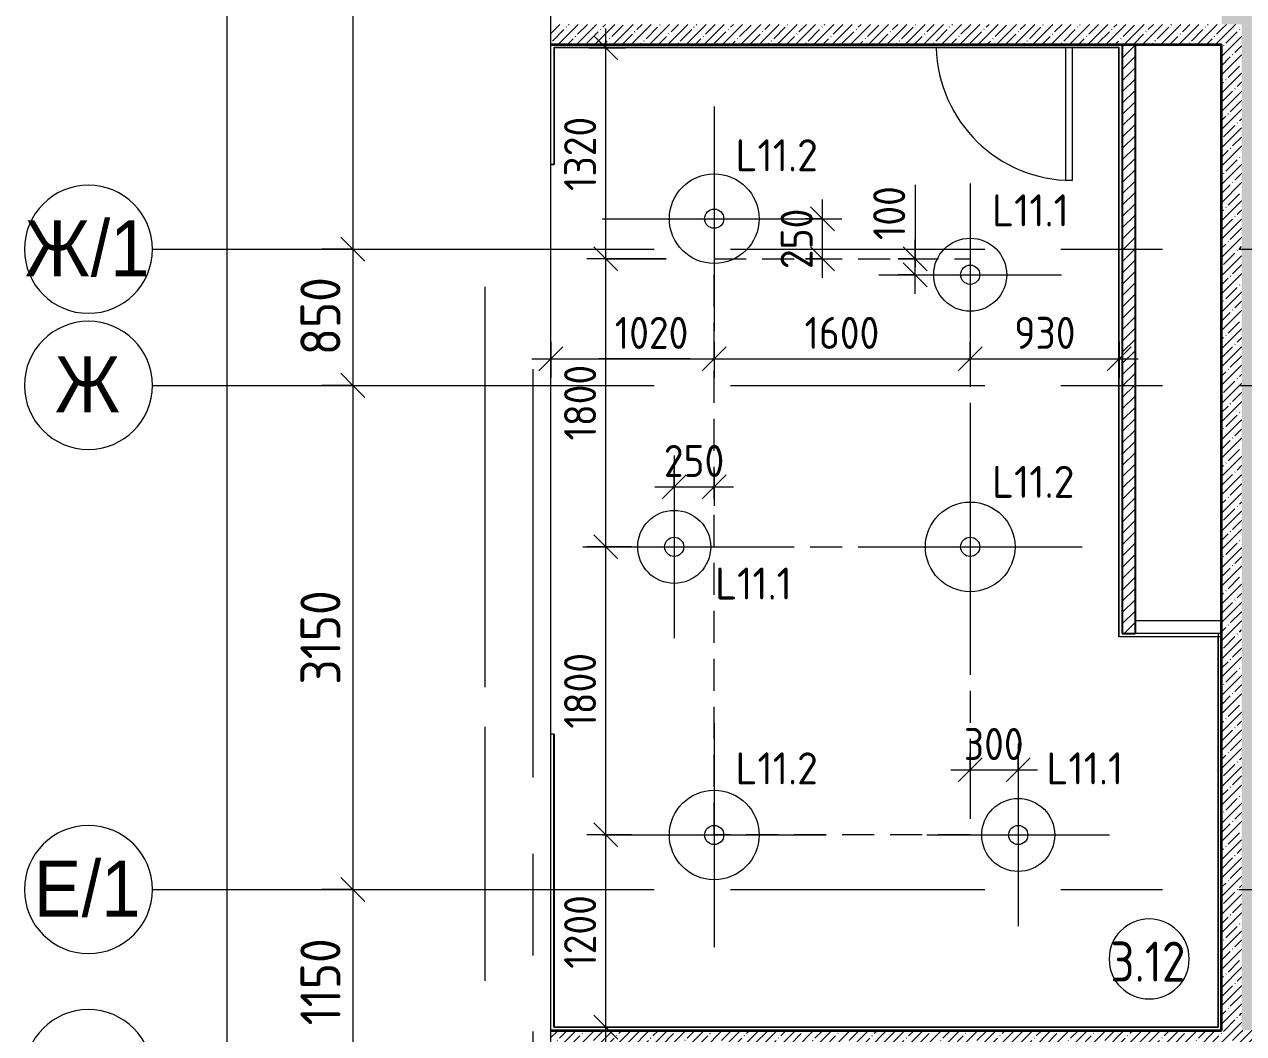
# Model space of a CAD drawing. Header units: millimetres. Extents: x 81682 to 274809, y -8553 to 29000.
# Drawn here: x 81682 to 89298, y 17250 to 23555 of the extents above; entities that cross this region are included whole.
import ezdxf

# ---------------------------------------------------------------- set-up
doc = ezdxf.new("R2010")
doc.units = ezdxf.units.MM
doc.linetypes.add('ADSK_Штрих_ш2 п1', pattern=[300, 200, -100])
doc.linetypes.add('Осевая', pattern=[3175, 635, -476.25, 1587.5, -476.25])
for name, color, linetype, lineweight in [('A-ANNO-DIMS', 7, 'Continuous', 9), ('A-ANNO-DIMS-100', 7, 'Continuous', 9), ('A-AREA-IDEN', 7, 'Continuous', 9), ('A-DETL-1', 7, 'ADSK_Штрих_ш2 п1', 9), ('A-DETL-GENF', 7, 'Continuous', 9), ('A-DOOR', 7, 'Continuous', 9), ('A-DOOR-1', 7, 'Continuous', 13), ('E-LITE-EQPM-IDEN', 7, 'Continuous', 9), ('I-WALL', 7, 'Continuous', 9), ('Оси', 7, 'Continuous', 9), ('Оси-1', 7, 'Continuous', 20), ('Оси-2', 7, 'Осевая', 9)]:
    doc.layers.add(name, color=color, linetype=linetype, lineweight=lineweight)
for name, color, linetype, lineweight, true_color in [('A-WALL-2', 254, 'Continuous', 25, 0xbebebe), ('A-WALL-3', 254, 'Continuous', 35, 0xbebebe), ('A-WALL-4', 7, 'Continuous', 35, 0x3c3c3c), ('A-WALL-FNSH-3', 7, 'Continuous', 13, 0x3c3c3c), ('E-LITE-EQPM-1', 1, 'Continuous', 9, 0xff0000)]:
    doc.layers.add(name, color=color, linetype=linetype, lineweight=lineweight, true_color=true_color)
doc.styles.add('Arial', font='arial.ttf', dxfattribs={"width": 0.9, "height": 350})
doc.styles.add('GOST Common', font='GOST_Common.ttf', dxfattribs={"height": 200})
doc.styles.add('GOST Common_1', font='GOST_Common.ttf', dxfattribs={"width": 0.9, "height": 250})
doc.styles.add('ISOCPEUR_1', font='isocpeur.ttf', dxfattribs={"width": 0.9, "height": 250})
doc.styles.add('ISOCPEUR_3', font='isocpeur.ttf', dxfattribs={"width": 0.9, "height": 200})
doc.dimstyles.new('ISO-2_0_0_9К_Средний_округл2', dxfattribs={"dimscale": 304.8, "dimtxt": 199.196235, "dimasz": 0.492126, "dimexe": 0.393701, "dimexo": 0, "dimgap": 0, "dimtad": 1, "dimdec": 0, "dimrnd": 10, "dimzin": 0, "dimdsep": 46, "dimtxsty": 'ISOCPEUR_3', "dimblk1": 'OBLIQUE', "dimblk2": 'OBLIQUE', "dimsah": 1, "dimcen": 0.09, "dimdle": 0.393701, "dimazin": 0, "dimtfac": 1, "dimtdec": 4, "dimtix": 1, "dimtmove": 0, "dimatfit": 3, "dimfxl": 1, "dimtvp": 1, "dimtolj": 1, "dimtzin": 0, "dimarcsym": 2})
doc.dimstyles.new('ISO-2_0_0_9К_Средний_округл2_1', dxfattribs={"dimscale": 304.8, "dimtxt": 199.196235, "dimasz": 0.492126, "dimexe": 0.393701, "dimexo": 0, "dimgap": 0, "dimtad": 1, "dimdec": 0, "dimrnd": 10, "dimzin": 0, "dimdsep": 46, "dimtxsty": 'ISOCPEUR_3', "dimblk1": 'OBLIQUE', "dimblk2": 'OBLIQUE', "dimsah": 1, "dimcen": 0.09, "dimdle": 0.393701, "dimazin": 0, "dimtfac": 1, "dimtdec": 4, "dimtix": 1, "dimtmove": 1, "dimatfit": 3, "dimfxl": 1, "dimtvp": 1, "dimtolj": 1, "dimtzin": 0, "dimarcsym": 2})
doc.dimstyles.new('ISO-2_5_0_9К_БОЛЬШОЙ_1', dxfattribs={"dimscale": 304.8, "dimtxt": 248.995294, "dimasz": 0.492126, "dimexe": 0.393701, "dimexo": 0.984252, "dimgap": 0, "dimtad": 1, "dimdec": 0, "dimrnd": 10, "dimzin": 0, "dimdsep": 46, "dimtxsty": 'ISOCPEUR_1', "dimblk1": 'OBLIQUE', "dimblk2": 'OBLIQUE', "dimsah": 1, "dimcen": 0.09, "dimdle": 0.393701, "dimazin": 0, "dimtfac": 1, "dimtdec": 4, "dimtix": 1, "dimtmove": 0, "dimatfit": 3, "dimfxl": 1, "dimtvp": 1, "dimtolj": 1, "dimtzin": 0, "dimarcsym": 2})
pattern_1 = [(45, (0, 0), (-57.024626, 57.024626), []), (45, (57.025, 0), (-57.024626, 57.024626), [100.806, -20.161, 3.353, -16.808])]

# ---------------------------------------------------------------- blocks, each defined once
blk = doc.blocks.new('110_Дверь_СКБ_1Ст_Внутренняя1 - Д-8а 950x2100h _книгохранилище_ огнестойкая дверь_-32656878-План расстановки осветительного оборудования 3 этажа в осях 23-33')
at = {"layer": 'A-DOOR'}
blk.add_arc((437.5, -125), 850, 181.35273, 270, dxfattribs=at)
at = {"layer": 'A-DOOR-1'}
for p, q in [((397.5, -975), (397.5, -145)), ((437.5, -145), (437.5, -975)), ((437.5, -975), (397.5, -975))]:
    blk.add_line(p, q, dxfattribs=at)
blk = doc.blocks.new('BOLA Подвесной круглый светильник - 560мм-32913186-План расстановки осветительного оборудования 3 этажа в осях 23-33')
at = {"layer": 'A-DETL-GENF'}
for p, q in [((0, 700), (0, -700)), ((-700, 0), (700, 0))]:
    blk.add_line(p, q, dxfattribs=at)
for radius in [280, 60]:
    blk.add_circle((0, 0), radius, dxfattribs=at)
blk = doc.blocks.new('BOLA Подвесной круглый светильник - Накладной точечный 2-32912754-План расстановки осветительного оборудования 3 этажа в осях 23-33')
at = {"layer": 'A-DETL-GENF'}
for p, q in [((0, 570), (0, -570)), ((-570, 0), (570, 0))]:
    blk.add_line(p, q, dxfattribs=at)
for radius in [228, 60]:
    blk.add_circle((0, 0), radius, dxfattribs=at)
blk = doc.blocks.new('DET_L_Линия разрыва - М100-30674062-План расстановки осветительного оборудования 3 этажа в осях 23-33')
at = {"layer": 'A-DETL-GENF'}
blk.add_line((13519.4, 0), (36.2, 0), dxfattribs=at)
blk = doc.blocks.new('Ось сетки - D8-29747960-План расстановки осветительного оборудования 3 этажа в осях 23-33')
at = {"layer": 'Оси-1'}
for start, end in [(360, 180), (180, 360)]:
    blk.add_arc((0, 0), 4, start, end, dxfattribs=at)
blk = doc.blocks.new('Марка_Помещения - Номер-25198446-План расстановки осветительного оборудования 3 этажа в осях 23-33')
at = {"layer": 'A-AREA-IDEN'}
for start, end in [(360, 180), (180, 360)]:
    blk.add_arc((0, 0), 2.5, start, end, dxfattribs=at)
blk = doc.blocks.new('DIMBLOCK97-План расстановки осветительного оборудования 3 этажа в осях 23-33')
at = {"layer": 'A-ANNO-DIMS-100'}
for p, q in [((83732.8, 27120), (83732.8, 22150)), ((83538.9, 27000), (83852.8, 27000)), ((83732.8, 27000), (83538.9, 27000)), ((83538.9, 22150), (83852.8, 22150)), ((83732.8, 22150), (83538.9, 22150))]:
    blk.add_line(p, q, dxfattribs=at)
at = {"layer": 'A-ANNO-DIMS-100', "lineweight": 20}
for p, q in [((83732.8, 27000), (83657.8, 27075)), ((83732.8, 27000), (83807.8, 26925)), ((83732.8, 22150), (83657.8, 22225)), ((83732.8, 22150), (83807.8, 22075))]:
    blk.add_line(p, q, dxfattribs=at)
at = {"layer": 'A-ANNO-DIMS-100', "color": 0, "insert": (83406.2, 24247), "char_height": 250, "width": 787.208, "attachment_point": 1, "rotation": 90, "line_spacing_factor": 1.149209, "style": 'ISOCPEUR_1'}
blk.add_mtext('4850', dxfattribs=at)
blk = doc.blocks.new('_Oblique')
at = {"color": 0, "linetype": 'ByBlock', "lineweight": -2}
blk.add_line((-0.5, -0.5), (0.5, 0.5), dxfattribs=at)
blk = doc.blocks.new('DIMBLOCK98-План расстановки осветительного оборудования 3 этажа в осях 23-33')
at = {"layer": 'A-ANNO-DIMS-100', "lineweight": 20}
for p, q in [((83732.8, 22150), (83657.8, 22225)), ((83732.8, 22150), (83807.8, 22075)), ((83732.8, 21300), (83657.8, 21375)), ((83732.8, 21300), (83807.8, 21225))]:
    blk.add_line(p, q, dxfattribs=at)
at = {"layer": 'A-ANNO-DIMS-100'}
for p, q in [((83538.9, 22150), (83852.8, 22150)), ((83732.8, 22150), (83538.9, 22150)), ((83732.8, 22150), (83732.8, 21300)), ((83538.9, 21300), (83852.8, 21300)), ((83732.8, 21300), (83538.9, 21300))]:
    blk.add_line(p, q, dxfattribs=at)
at = {"layer": 'A-ANNO-DIMS-100', "color": 0, "insert": (83406.2, 21488), "char_height": 250, "width": 568.858, "attachment_point": 1, "rotation": 90, "line_spacing_factor": 1.149209, "style": 'ISOCPEUR_1'}
blk.add_mtext('850', dxfattribs=at)
blk = doc.blocks.new('DIMBLOCK99-План расстановки осветительного оборудования 3 этажа в осях 23-33')
at = {"layer": 'A-ANNO-DIMS-100', "lineweight": 20}
for p, q in [((83732.8, 21300), (83657.8, 21375)), ((83732.8, 21300), (83807.8, 21225)), ((83732.8, 18150), (83657.8, 18225)), ((83732.8, 18150), (83807.8, 18075))]:
    blk.add_line(p, q, dxfattribs=at)
at = {"layer": 'A-ANNO-DIMS-100'}
for p, q in [((83538.9, 21300), (83852.8, 21300)), ((83732.8, 21300), (83538.9, 21300)), ((83732.8, 21300), (83732.8, 18150)), ((83538.9, 18150), (83852.8, 18150)), ((83732.8, 18150), (83538.9, 18150))]:
    blk.add_line(p, q, dxfattribs=at)
at = {"layer": 'A-ANNO-DIMS-100', "color": 0, "insert": (83406.2, 19430.5), "char_height": 250, "width": 706.764, "attachment_point": 1, "rotation": 90, "line_spacing_factor": 1.149209, "style": 'ISOCPEUR_1'}
blk.add_mtext('3150', dxfattribs=at)
blk = doc.blocks.new('DIMBLOCK100-План расстановки осветительного оборудования 3 этажа в осях 23-33')
at = {"layer": 'A-ANNO-DIMS-100', "lineweight": 20}
for p, q in [((83732.8, 18150), (83657.8, 18225)), ((83732.8, 18150), (83807.8, 18075)), ((83732.8, 17000), (83657.8, 17075)), ((83732.8, 17000), (83807.8, 16925))]:
    blk.add_line(p, q, dxfattribs=at)
at = {"layer": 'A-ANNO-DIMS-100'}
for p, q in [((83538.9, 18150), (83852.8, 18150)), ((83732.8, 18150), (83538.9, 18150)), ((83732.8, 18150), (83732.8, 17000)), ((83538.9, 17000), (83852.8, 17000)), ((83732.8, 17000), (83538.9, 17000))]:
    blk.add_line(p, q, dxfattribs=at)
at = {"layer": 'A-ANNO-DIMS-100', "color": 0, "insert": (83406.2, 17302.1), "char_height": 250, "width": 655.049, "attachment_point": 1, "rotation": 90, "line_spacing_factor": 1.149209, "style": 'ISOCPEUR_1'}
blk.add_mtext('1150', dxfattribs=at)
blk = doc.blocks.new('DIMBLOCK109-План расстановки осветительного оборудования 3 этажа в осях 23-33')
at = {"layer": 'A-ANNO-DIMS-100'}
for p, q in [((82947.2, 27120), (82947.2, -120)), ((82753.2, 27000), (83067.2, 27000)), ((82947.2, 27000), (82753.2, 27000)), ((82753.2, 0), (83067.2, 0)), ((82947.2, 0), (82753.2, 0))]:
    blk.add_line(p, q, dxfattribs=at)
at = {"layer": 'A-ANNO-DIMS-100', "lineweight": 20}
for p, q in [((82947.2, 27000), (82872.2, 27075)), ((82947.2, 27000), (83022.2, 26925)), ((82947.2, 0), (82872.2, 75)), ((82947.2, 0), (83022.2, -75))]:
    blk.add_line(p, q, dxfattribs=at)
at = {"layer": 'A-ANNO-DIMS-100', "color": 0, "insert": (82620.6, 13105), "char_height": 250, "width": 948.097, "attachment_point": 1, "rotation": 90, "line_spacing_factor": 1.149209, "style": 'ISOCPEUR_1'}
blk.add_mtext('27000', dxfattribs=at)
blk = doc.blocks.new('DIMBLOCK161-План расстановки осветительного оборудования 3 этажа в осях 23-33')
at = {"layer": 'A-ANNO-DIMS-100', "lineweight": 20}
for p, q in [((85314.5, 18491), (85239.5, 18566)), ((85314.5, 18491), (85389.5, 18416)), ((85314.5, 17291), (85239.5, 17366)), ((85314.5, 17291), (85389.5, 17216))]:
    blk.add_line(p, q, dxfattribs=at)
at = {"layer": 'A-ANNO-DIMS-100'}
for p, q in [((85474.9, 18491), (85194.5, 18491)), ((85314.5, 17171), (85314.5, 18491)), ((85314.5, 18491), (85474.9, 18491)), ((85208.4, 17291), (85434.5, 17291)), ((85314.5, 17291), (85208.4, 17291))]:
    blk.add_line(p, q, dxfattribs=at)
at = {"layer": 'A-ANNO-DIMS-100', "color": 0, "insert": (85053.2, 17655.4), "char_height": 200, "width": 565.411, "attachment_point": 1, "rotation": 90, "line_spacing_factor": 1.149209, "style": 'ISOCPEUR_3'}
blk.add_mtext('1200', dxfattribs=at)
blk = doc.blocks.new('DIMBLOCK162-План расстановки осветительного оборудования 3 этажа в осях 23-33')
at = {"layer": 'A-ANNO-DIMS-100', "lineweight": 20}
for p, q in [((85314.5, 20291), (85239.5, 20366)), ((85314.5, 20291), (85389.5, 20216)), ((85314.5, 18491), (85239.5, 18566)), ((85314.5, 18491), (85389.5, 18416))]:
    blk.add_line(p, q, dxfattribs=at)
at = {"layer": 'A-ANNO-DIMS-100'}
for p, q in [((85474.9, 20291), (85194.5, 20291)), ((85314.5, 18491), (85314.5, 20291)), ((85314.5, 20291), (85474.9, 20291)), ((85474.9, 18491), (85194.5, 18491)), ((85314.5, 18491), (85474.9, 18491))]:
    blk.add_line(p, q, dxfattribs=at)
at = {"layer": 'A-ANNO-DIMS-100', "color": 0, "insert": (85053.2, 19155.4), "char_height": 200, "width": 565.411, "attachment_point": 1, "rotation": 90, "line_spacing_factor": 1.149209, "style": 'ISOCPEUR_3'}
blk.add_mtext('1800', dxfattribs=at)
blk = doc.blocks.new('DIMBLOCK163-План расстановки осветительного оборудования 3 этажа в осях 23-33')
at = {"layer": 'A-ANNO-DIMS-100', "lineweight": 20}
for p, q in [((85314.5, 22091), (85239.5, 22166)), ((85314.5, 22091), (85389.5, 22016)), ((85314.5, 20291), (85239.5, 20366)), ((85314.5, 20291), (85389.5, 20216))]:
    blk.add_line(p, q, dxfattribs=at)
at = {"layer": 'A-ANNO-DIMS-100'}
for p, q in [((85691, 22091), (85194.5, 22091)), ((85314.5, 20291), (85314.5, 22091)), ((85314.5, 22091), (85691, 22091)), ((85474.9, 20291), (85194.5, 20291)), ((85314.5, 20291), (85474.9, 20291))]:
    blk.add_line(p, q, dxfattribs=at)
at = {"layer": 'A-ANNO-DIMS-100', "color": 0, "insert": (85053.2, 20955.4), "char_height": 200, "width": 565.411, "attachment_point": 1, "rotation": 90, "line_spacing_factor": 1.149209, "style": 'ISOCPEUR_3'}
blk.add_mtext('1800', dxfattribs=at)
blk = doc.blocks.new('DIMBLOCK164-План расстановки осветительного оборудования 3 этажа в осях 23-33')
at = {"layer": 'A-ANNO-DIMS-100', "lineweight": 20}
for p, q in [((85314.5, 23409), (85239.5, 23484)), ((85314.5, 23409), (85389.5, 23334)), ((85314.5, 22091), (85239.5, 22166)), ((85314.5, 22091), (85389.5, 22016))]:
    blk.add_line(p, q, dxfattribs=at)
at = {"layer": 'A-ANNO-DIMS-100'}
for p, q in [((85314.5, 22091), (85314.5, 23529)), ((85208.4, 23409), (85434.5, 23409)), ((85314.5, 23409), (85208.4, 23409)), ((85691, 22091), (85194.5, 22091)), ((85314.5, 22091), (85691, 22091))]:
    blk.add_line(p, q, dxfattribs=at)
at = {"layer": 'A-ANNO-DIMS-100', "color": 0, "insert": (85053.2, 22514.4), "char_height": 200, "width": 565.411, "attachment_point": 1, "rotation": 90, "line_spacing_factor": 1.149209, "style": 'ISOCPEUR_3'}
blk.add_mtext('1320', dxfattribs=at)
blk = doc.blocks.new('DIMBLOCK165-План расстановки осветительного оборудования 3 этажа в осях 23-33')
at = {"layer": 'A-ANNO-DIMS-100'}
for p, q in [((84970.7, 21572.4), (84970.7, 21346.4)), ((84970.7, 21466.4), (84970.7, 21572.4)), ((85991, 21572.4), (85991, 21346.4)), ((85991, 21466.4), (85991, 21572.4)), ((84850.7, 21466.4), (85991, 21466.4)), ((85269.8, 21466.4), (85480.8, 21466.4)), ((85841, 21466.4), (85269.8, 21466.4))]:
    blk.add_line(p, q, dxfattribs=at)
at = {"layer": 'A-ANNO-DIMS-100', "lineweight": 20}
for p, q in [((84970.7, 21466.4), (85045.7, 21541.4)), ((85991, 21466.4), (86066, 21541.4)), ((84970.7, 21466.4), (84895.7, 21391.4)), ((85991, 21466.4), (85916, 21391.4))]:
    blk.add_line(p, q, dxfattribs=at)
at = {"layer": 'A-ANNO-DIMS-100', "color": 0, "insert": (85369.8, 21727.7), "char_height": 200, "width": 565.411, "attachment_point": 1, "line_spacing_factor": 1.149209, "style": 'ISOCPEUR_3'}
blk.add_mtext('1020', dxfattribs=at)
blk = doc.blocks.new('DIMBLOCK166-План расстановки осветительного оборудования 3 этажа в осях 23-33')
at = {"layer": 'A-ANNO-DIMS-100'}
for p, q in [((85991, 21572.4), (85991, 21346.4)), ((85991, 21466.4), (85991, 21572.4)), ((87590, 21572.4), (87590, 21346.4)), ((87590, 21466.4), (87590, 21572.4)), ((85991, 21466.4), (87590, 21466.4))]:
    blk.add_line(p, q, dxfattribs=at)
at = {"layer": 'A-ANNO-DIMS-100', "lineweight": 20}
for p, q in [((85991, 21466.4), (86066, 21541.4)), ((87590, 21466.4), (87665, 21541.4)), ((85991, 21466.4), (85916, 21391.4)), ((87590, 21466.4), (87515, 21391.4))]:
    blk.add_line(p, q, dxfattribs=at)
at = {"layer": 'A-ANNO-DIMS-100', "color": 0, "insert": (86554.9, 21727.7), "char_height": 200, "width": 565.411, "attachment_point": 1, "line_spacing_factor": 1.149209, "style": 'ISOCPEUR_3'}
blk.add_mtext('1600', dxfattribs=at)
blk = doc.blocks.new('DIMBLOCK167-План расстановки осветительного оборудования 3 этажа в осях 23-33')
at = {"layer": 'A-ANNO-DIMS-100'}
for p, q in [((87590, 21572.4), (87590, 21346.4)), ((87590, 21466.4), (87590, 21572.4)), ((88520, 21572.4), (88520, 21346.4)), ((88520, 21466.4), (88520, 21572.4)), ((87590, 21466.4), (88640, 21466.4))]:
    blk.add_line(p, q, dxfattribs=at)
at = {"layer": 'A-ANNO-DIMS-100', "lineweight": 20}
for p, q in [((87590, 21466.4), (87665, 21541.4)), ((88520, 21466.4), (88595, 21541.4)), ((87590, 21466.4), (87515, 21391.4)), ((88520, 21466.4), (88445, 21391.4))]:
    blk.add_line(p, q, dxfattribs=at)
at = {"layer": 'A-ANNO-DIMS-100', "color": 0, "insert": (87865.4, 21727.7), "char_height": 200, "width": 455.087, "attachment_point": 1, "line_spacing_factor": 1.149209, "style": 'ISOCPEUR_3'}
blk.add_mtext('930', dxfattribs=at)
blk = doc.blocks.new('DIMBLOCK168-План расстановки осветительного оборудования 3 этажа в осях 23-33')
at = {"layer": 'A-ANNO-DIMS-100', "lineweight": 20}
for p, q in [((86667.4, 22341), (86592.4, 22416)), ((86667.4, 22341), (86742.4, 22266)), ((86667.4, 22091), (86592.4, 22166)), ((86667.4, 22091), (86742.4, 22016))]:
    blk.add_line(p, q, dxfattribs=at)
at = {"layer": 'A-ANNO-DIMS-100'}
for p, q in [((86667.4, 21971), (86667.4, 22461)), ((86561.4, 22341), (86787.4, 22341)), ((86667.4, 22341), (86561.4, 22341)), ((86561.4, 22091), (86787.4, 22091)), ((86667.4, 22091), (86561.4, 22091))]:
    blk.add_line(p, q, dxfattribs=at)
at = {"layer": 'A-ANNO-DIMS-100', "color": 0, "insert": (86406.1, 22026.4), "char_height": 200, "width": 455.087, "attachment_point": 1, "rotation": 90, "line_spacing_factor": 1.149209, "style": 'ISOCPEUR_3'}
blk.add_mtext('250', dxfattribs=at)
blk = doc.blocks.new('DIMBLOCK169-План расстановки осветительного оборудования 3 этажа в осях 23-33')
at = {"layer": 'A-ANNO-DIMS-100'}
for p, q in [((87245.4, 22552.1), (87245.4, 22107.4)), ((87245.4, 21871), (87245.4, 22211)), ((87139.3, 22091), (87365.4, 22091)), ((87245.4, 22091), (87139.3, 22091)), ((87245.4, 22107.4), (87245.4, 22041)), ((87139.3, 21991), (87365.4, 21991)), ((87245.4, 21991), (87139.3, 21991))]:
    blk.add_line(p, q, dxfattribs=at)
at = {"layer": 'A-ANNO-DIMS-100', "lineweight": 20}
for p, q in [((87245.4, 22091), (87170.4, 22166)), ((87245.4, 22091), (87320.4, 22016)), ((87245.4, 21991), (87170.4, 22066)), ((87245.4, 21991), (87320.4, 21916))]:
    blk.add_line(p, q, dxfattribs=at)
at = {"layer": 'A-ANNO-DIMS-100', "color": 0, "insert": (86984.1, 22207.4), "char_height": 200, "width": 413.715, "attachment_point": 1, "rotation": 90, "line_spacing_factor": 1.149209, "style": 'ISOCPEUR_3'}
blk.add_mtext('100', dxfattribs=at)
blk = doc.blocks.new('DIMBLOCK170-План расстановки осветительного оборудования 3 этажа в осях 23-33')
at = {"layer": 'A-ANNO-DIMS-100'}
for p, q in [((85741, 20772.4), (85741, 20546.4)), ((85741, 20666.4), (85741, 20772.4)), ((85991, 20772.4), (85991, 20546.4)), ((85991, 20666.4), (85991, 20772.4)), ((85621, 20666.4), (86111, 20666.4))]:
    blk.add_line(p, q, dxfattribs=at)
at = {"layer": 'A-ANNO-DIMS-100', "lineweight": 20}
for p, q in [((85741, 20666.4), (85816, 20741.4)), ((85991, 20666.4), (86066, 20741.4)), ((85741, 20666.4), (85666, 20591.4)), ((85991, 20666.4), (85916, 20591.4))]:
    blk.add_line(p, q, dxfattribs=at)
at = {"layer": 'A-ANNO-DIMS-100', "color": 0, "insert": (85676.4, 20927.7), "char_height": 200, "width": 455.087, "attachment_point": 1, "line_spacing_factor": 1.149209, "style": 'ISOCPEUR_3'}
blk.add_mtext('250', dxfattribs=at)
blk = doc.blocks.new('DIMBLOCK171-План расстановки осветительного оборудования 3 этажа в осях 23-33')
at = {"layer": 'A-ANNO-DIMS-100'}
for p, q in [((87590, 19003.8), (87590, 18777.8)), ((87590, 18897.8), (87590, 19003.8)), ((87890, 19003.8), (87890, 18777.8)), ((87890, 18897.8), (87890, 19003.8)), ((87470, 18897.8), (88010, 18897.8))]:
    blk.add_line(p, q, dxfattribs=at)
at = {"layer": 'A-ANNO-DIMS-100', "lineweight": 20}
for p, q in [((87590, 18897.8), (87665, 18972.8)), ((87890, 18897.8), (87965, 18972.8)), ((87590, 18897.8), (87515, 18822.8)), ((87890, 18897.8), (87815, 18822.8))]:
    blk.add_line(p, q, dxfattribs=at)
at = {"layer": 'A-ANNO-DIMS-100', "color": 0, "insert": (87550.4, 19159.1), "char_height": 200, "width": 455.087, "attachment_point": 1, "line_spacing_factor": 1.149209, "style": 'ISOCPEUR_3'}
blk.add_mtext('300', dxfattribs=at)

msp = doc.modelspace()

# ---------------------------------------------------------------- hatches: boundary and pattern name
at = {"layer": 'I-WALL'}
h = msp.add_hatch(dxfattribs=at)
h.set_pattern_fill('FP_3', color=256, style=0, pattern_type=2)
h.set_pattern_definition(pattern_1)
h.paths.add_polyline_path([(89285, 17270), (89410, 17270), (89410, 27100), (89160, 27100), (89160, 23555), (89285, 23555), (89285, 17273.2)])
h = msp.add_hatch(dxfattribs=at)
h.set_pattern_fill('FP_3', color=256, style=0, pattern_type=2)
h.set_pattern_definition(pattern_1)
h.paths.add_polyline_path([(89160, 23430), (89160, 23555), (84970.7, 23555), (84970.7, 23430), (88620, 23430)])
h = msp.add_hatch(dxfattribs=at)
h.set_pattern_fill('FP_3', color=256, style=0, pattern_type=2)
h.set_pattern_definition(pattern_1)
h.paths.add_polyline_path([(89285, 17270), (89285, 23555), (89160, 23555), (89160, 17270)])
h = msp.add_hatch(dxfattribs=at)
h.set_pattern_fill('FP_4', color=256, style=0, pattern_type=2)
h.set_pattern_definition([(45, (0, 0), (-35.35534, 35.35534), [])])
h.paths.add_polyline_path([(88540, 19750), (88620, 19750), (88620, 23430), (88540, 23430), (88540, 20423)])
h = msp.add_hatch(dxfattribs=at)
h.set_pattern_fill('FP_3', color=256, style=0, pattern_type=2)
h.set_pattern_definition(pattern_1)
h.paths.add_polyline_path([(89285, 17160), (89285, 17270), (84970.7, 17270), (84970.7, 17160), (88368.5, 17160)])
h = msp.add_hatch(dxfattribs=at)
h.set_pattern_fill('FP_3', color=256, style=0, pattern_type=2)
h.set_pattern_definition(pattern_1)
h.paths.add_polyline_path([(91020, 17050), (92810, 17050), (92810, 17270), (89285, 17270), (89285, 17160), (86490, 17160), (86490, 17050), (90940, 17050)])

# ---------------------------------------------------------------- linework, layer by layer
at = {"layer": 'A-DETL-1'}
for p, q in [((85991, 22091), (87590, 22091)), ((85991, 18491), (85991, 22091)), ((87590, 22091), (87590, 18491)), ((85991, 20291), (87590, 20291)), ((87590, 18491), (85991, 18491))]:
    msp.add_line(p, q, dxfattribs=at)
at = {"layer": 'A-WALL-2'}
for p, q in [((88540, 23430), (88540, 19750)), ((88620, 23430), (88620, 19750)), ((88540, 19750), (88620, 19750))]:
    msp.add_line(p, q, dxfattribs=at)
at = {"layer": 'A-WALL-3'}
for p in [(84970.7, 23430), (89160, 17270)]:
    msp.add_line(p, (89160, 23430), dxfattribs=at)
at = {"layer": 'A-WALL-4'}
msp.add_line((84970.7, 17270), (89160, 17270), dxfattribs=at)
at = {"layer": 'A-WALL-FNSH-3'}
for p, q in [((84991, 19121), (84970.7, 19121)), ((84990, 19120), (84970.7, 19120)), ((84990, 17290), (84990, 19120)), ((84991, 19121), (84991, 17291)), ((89139, 17290), (84990, 17290)), ((84991, 17291), (89139, 17291)), ((89139, 17291), (89139, 17290))]:
    msp.add_line(p, q, dxfattribs=at)
at = {"layer": 'I-WALL'}
for p, q in [((84990, 23410), (84990, 22680)), ((88520, 23410), (84990, 23410)), ((84991, 23409), (84991, 22679)), ((88519, 23409), (84991, 23409)), ((88519, 19729), (88519, 23409)), ((88520, 19729), (88520, 23410)), ((84970.7, 22680), (84990, 22680)), ((84991, 22679), (84970.7, 22679)), ((88620, 19830), (89160, 19830)), ((89140, 19729), (88519, 19729)), ((88520, 19730), (89160, 19730)), ((89160, 19750), (88620, 19750)), ((89139, 17291), (89139, 19729)), ((89140, 19750), (89140, 17290)), ((84970.7, 19120), (84970.7, 19120)), ((89139, 17290), (89140, 17290))]:
    msp.add_line(p, q, dxfattribs=at)
at = {"layer": 'Оси'}
for p, q in [((82481.8, 22150), (84981.8, 22150)), ((84560, 19415.1), (84560, 21915.1)), ((84860, 18900), (84860, 21400)), ((82481.8, 21300), (84981.8, 21300)), ((82481.8, 18150), (84981.8, 18150))]:
    msp.add_line(p, q, dxfattribs=at)
at = {"layer": 'Оси-2'}
for p, q in [((84981.8, 22150), (90740, 22150)), ((84981.8, 21300), (122580, 21300)), ((84560, 593.7), (84560, 19415.1)), ((84860, 1863.7), (84860, 18900)), ((84981.8, 18150), (122730, 18150))]:
    msp.add_line(p, q, dxfattribs=at)

# ---------------------------------------------------------------- block references
at = {"layer": 'A-AREA-IDEN', "xscale": 99.99999999999993, "yscale": 99.99999999999993, "zscale": 99.99999999999993}
msp.add_blockref('Марка_Помещения - Номер-25198446-План расстановки осветительного оборудования 3 этажа в осях 23-33', (88708, 17716.3), dxfattribs=at)
at = {"layer": 'A-DETL-GENF', "rotation": 270.0000000000003}
msp.add_blockref('DET_L_Линия разрыва - М100-30674062-План расстановки осветительного оборудования 3 этажа в осях 23-33', (84970.7, 27380.8), dxfattribs=at)
at = {"layer": 'A-DOOR'}
msp.add_blockref('110_Дверь_СКБ_1Ст_Внутренняя1 - Д-8а 950x2100h _книгохранилище_ огнестойкая дверь_-32656878-План расстановки осветительного оборудования 3 этажа в осях 23-33', (87790.5, 23555), dxfattribs=at)
at = {"layer": 'E-LITE-EQPM-1'}
for name, p in [('BOLA Подвесной круглый светильник - 560мм-32913186-План расстановки осветительного оборудования 3 этажа в осях 23-33', (85991, 22341)), ('BOLA Подвесной круглый светильник - Накладной точечный 2-32912754-План расстановки осветительного оборудования 3 этажа в осях 23-33', (87590, 21991)), ('BOLA Подвесной круглый светильник - 560мм-32913186-План расстановки осветительного оборудования 3 этажа в осях 23-33', (87590, 20291)), ('BOLA Подвесной круглый светильник - Накладной точечный 2-32912754-План расстановки осветительного оборудования 3 этажа в осях 23-33', (85741, 20291)), ('BOLA Подвесной круглый светильник - 560мм-32913186-План расстановки осветительного оборудования 3 этажа в осях 23-33', (85991, 18491)), ('BOLA Подвесной круглый светильник - Накладной точечный 2-32912754-План расстановки осветительного оборудования 3 этажа в осях 23-33', (87890, 18491))]:
    msp.add_blockref(name, p, dxfattribs=at)
at = {"layer": 'Оси-1', "xscale": 99.99999999999993, "yscale": 99.99999999999993, "zscale": 99.99999999999993, "rotation": 269.9999999999994}
for p in [(82081.8, 22150), (82081.8, 21300), (82081.8, 18150), (82081.8, 17000)]:
    msp.add_blockref('Ось сетки - D8-29747960-План расстановки осветительного оборудования 3 этажа в осях 23-33', p, dxfattribs=at)

# ---------------------------------------------------------------- texts
at = {"layer": 'A-AREA-IDEN', "insert": (88466.1, 17824.8), "char_height": 250, "width": 606.076, "attachment_point": 1, "style": 'GOST Common_1'}
msp.add_mtext('3.12', dxfattribs=at)
at = {"layer": 'E-LITE-EQPM-IDEN', "char_height": 200, "attachment_point": 1, "style": 'GOST Common'}
for s, insert, width in [('L11.2', (86123.9, 22837.2), 665.401), ('L11.1', (87726.5, 22493.2), 609.282), ('L11.2', (87726.5, 20797.2), 665.401), ('L11.1', (85996.6, 20161.9), 609.282), ('L11.2', (86123.9, 19007.1), 665.401), ('L11.1', (88066.2, 19007.1), 609.282)]:
    msp.add_mtext(s, dxfattribs=dict(at, insert=insert, width=width))
at = {"layer": 'Оси', "char_height": 350, "attachment_point": 1, "style": 'Arial'}
for s, insert, width in [('\\fArial|b0|i0|c204|p34|;\\W.9;Ж', (81685.1, 22331), 497.848), ('/1', (82095.9, 22331), 454.557), ('\\fArial|b0|i0|c204|p34|;\\W.9;Ж', (81872.8, 21481), 497.848), ('\\fArial|b0|i0|c204|p34|;\\W.9;Е', (81741.8, 18331), 360.759), ('/1', (82039.5, 18331), 454.557)]:
    msp.add_mtext(s, dxfattribs=dict(at, insert=insert, width=width))

# ---------------------------------------------------------------- dimensions: what is measured, and where the dimension line sits
at = {"layer": 'A-ANNO-DIMS'}
for base, p1, p2, dimstyle, override, picture, middle in [((82947.2, 0), (83053.2, 27000), (83053.2, 0), 'ISO-2_5_0_9К_БОЛЬШОЙ_1', {"dimpost": '<>', "dimfxl": 26999.999823}, 'DIMBLOCK109-План расстановки осветительного оборудования 3 этажа в осях 23-33', (82822.2, 13500)), ((83732.8, 22150), (83838.9, 27000), (83838.9, 22150), 'ISO-2_5_0_9К_БОЛЬШОЙ_1', {"dimpost": '<>', "dimfxl": 4849.999753}, 'DIMBLOCK97-План расстановки осветительного оборудования 3 этажа в осях 23-33', (83607.8, 24575)), ((85314.5, 23409), (85691, 22091), (85208.4, 23409), 'ISO-2_0_0_9К_Средний_округл2', {"dimpost": '<>', "dimfxl": 1403.580369}, 'DIMBLOCK164-План расстановки осветительного оборудования 3 этажа в осях 23-33', (85214.5, 22750)), ((86667.4, 22341), (86561.4, 22091), (86561.4, 22341), 'ISO-2_0_0_9К_Средний_округл2', {"dimpost": '<>', "dimfxl": 250}, 'DIMBLOCK168-План расстановки осветительного оборудования 3 этажа в осях 23-33', (86567.4, 22216)), ((83732.8, 21300), (83838.9, 22150), (83838.9, 21300), 'ISO-2_5_0_9К_БОЛЬШОЙ_1', {"dimpost": '<>', "dimfxl": 850}, 'DIMBLOCK98-План расстановки осветительного оборудования 3 этажа в осях 23-33', (83607.8, 21725)), ((85314.5, 22091), (85474.9, 20291), (85691, 22091), 'ISO-2_0_0_9К_Средний_округл2', {"dimpost": '<>', "dimfxl": 1812.930164}, 'DIMBLOCK163-План расстановки осветительного оборудования 3 этажа в осях 23-33', (85214.5, 21191)), ((83732.8, 18150), (83838.9, 21300), (83838.9, 18150), 'ISO-2_5_0_9К_БОЛЬШОЙ_1', {"dimpost": '<>', "dimfxl": 3150}, 'DIMBLOCK99-План расстановки осветительного оборудования 3 этажа в осях 23-33', (83607.8, 19725)), ((85314.5, 20291), (85474.9, 18491), (85474.9, 20291), 'ISO-2_0_0_9К_Средний_округл2', {"dimpost": '<>', "dimfxl": 1800}, 'DIMBLOCK162-План расстановки осветительного оборудования 3 этажа в осях 23-33', (85214.5, 19391)), ((85314.5, 18491), (85208.4, 17291), (85474.9, 18491), 'ISO-2_0_0_9К_Средний_округл2', {"dimpost": '<>', "dimfxl": 1229.230707}, 'DIMBLOCK161-План расстановки осветительного оборудования 3 этажа в осях 23-33', (85214.5, 17891)), ((83732.8, 17000), (83838.9, 18150), (83838.9, 17000), 'ISO-2_5_0_9К_БОЛЬШОЙ_1', {"dimpost": '<>', "dimfxl": 1150}, 'DIMBLOCK100-План расстановки осветительного оборудования 3 этажа в осях 23-33', (83607.8, 17575))]:
    dim = msp.add_linear_dim(base=base, p1=p1, p2=p2, angle=90, dimstyle=dimstyle, override=override, dxfattribs=at)
    dim.commit()
    dim.dimension.update_dxf_attribs({"geometry": picture, "text_midpoint": middle})
dim = msp.add_linear_dim(base=(87245.4, 22091), p1=(87139.3, 21991), p2=(87139.3, 22091), angle=90, dimstyle='ISO-2_0_0_9К_Средний_округл2_1', override={"dimpost": '<>', "dimfxl": 100}, dxfattribs=at)
dim.commit()
dim.dimension.update_dxf_attribs({"geometry": 'DIMBLOCK169-План расстановки осветительного оборудования 3 этажа в осях 23-33', "text_midpoint": (87117.4, 22414.2), "dimtype": 160, "text_rotation": 90})
dim = msp.add_linear_dim(base=(85991, 21466.4), p1=(84970.7, 21572.4), p2=(85991, 21572.4), dimstyle='ISO-2_0_0_9К_Средний_округл2_1', override={"dimpost": '<>', "dimfxl": 1020.33022}, dxfattribs=at)
dim.commit()
dim.dimension.update_dxf_attribs({"geometry": 'DIMBLOCK165-План расстановки осветительного оборудования 3 этажа в осях 23-33', "text_midpoint": (85652.5, 21594.3), "dimtype": 160})
for base, p1, p2, override, picture, middle in [((87590, 21466.4), (85991, 21572.4), (87590, 21572.4), {"dimpost": '<>', "dimfxl": 1598.999943}, 'DIMBLOCK166-План расстановки осветительного оборудования 3 этажа в осях 23-33', (86790.5, 21566.4)), ((88520, 21466.4), (87590, 21572.4), (88520, 21572.4), {"dimpost": '<>', "dimfxl": 930.000019}, 'DIMBLOCK167-План расстановки осветительного оборудования 3 этажа в осях 23-33', (88055, 21566.4)), ((85991, 20666.4), (85741, 20772.4), (85991, 20772.4), {"dimpost": '<>', "dimfxl": 250}, 'DIMBLOCK170-План расстановки осветительного оборудования 3 этажа в осях 23-33', (85866, 20766.4)), ((87890, 18897.8), (87590, 19003.8), (87890, 19003.8), {"dimpost": '<>', "dimfxl": 300}, 'DIMBLOCK171-План расстановки осветительного оборудования 3 этажа в осях 23-33', (87740, 18997.8))]:
    dim = msp.add_linear_dim(base=base, p1=p1, p2=p2, dimstyle='ISO-2_0_0_9К_Средний_округл2', override=override, dxfattribs=at)
    dim.commit()
    dim.dimension.update_dxf_attribs({"geometry": picture, "text_midpoint": middle})

doc.saveas('drawing.dxf')
